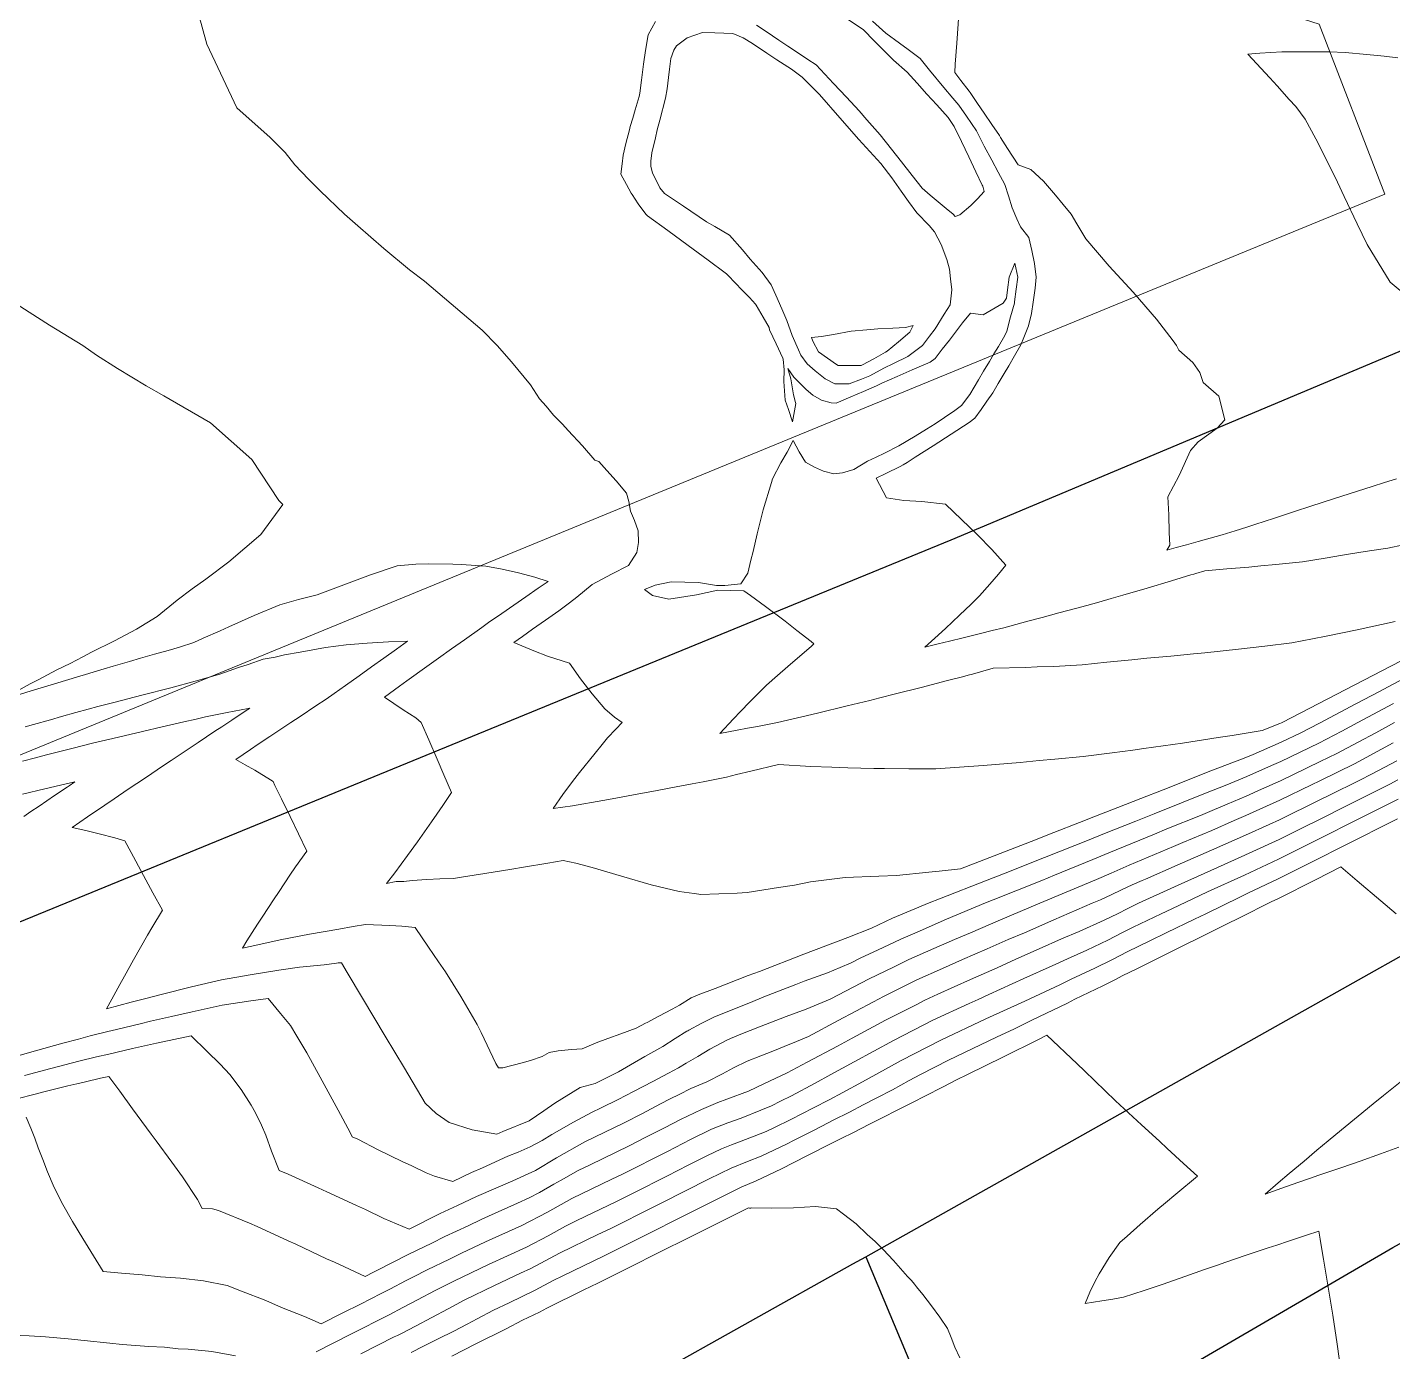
# Model space of a CAD drawing. Header units: inches. Extents: x 11351264 to 11356330, y 6702313 to 6706468.
# Drawn here: x 11355125.2 to 11355458.9, y 6705298.6 to 6705622.3 of the extents above; entities that cross this region are included whole.
import ezdxf

# ---------------------------------------------------------------- set-up
doc = ezdxf.new("R2010")
doc.units = ezdxf.units.IN
doc.header["$MEASUREMENT"] = 0
doc.layers.add('Shumate_Contours_clip1', color=7, linetype='Continuous', lineweight=0)
doc.layers.add('Shumate_Parcels_clip1', color=7, linetype='Continuous', lineweight=0)
doc.layers.add('Shumate_Streets_clip1', color=7, linetype='Continuous')

msp = doc.modelspace()

# ---------------------------------------------------------------- linework, layer by layer
at = {"layer": 'Shumate_Contours_clip1'}
for points, elevation in [([(11355165.03, 6705633.06), (11355169.1, 6705618.17), (11355176.44, 6705602.56), (11355184.58, 6705595.3), (11355188.23, 6705591.62), (11355190.58, 6705588.68), (11355193.98, 6705585.12), (11355196.81, 6705582.27), (11355202.78, 6705576.58), (11355206.01, 6705573.76), (11355212.38, 6705568.23), (11355218.61, 6705563), (11355222.33, 6705560.17), (11355236.39, 6705548.21), (11355240.05, 6705544.49), (11355243.58, 6705540.53), (11355248.18, 6705534.86), (11355250.44, 6705531.46), (11355252.02, 6705529.64), (11355253.85, 6705527.45), (11355256.01, 6705525.27), (11355257.4, 6705523.72), (11355260.95, 6705519.98), (11355263.91, 6705516.5), (11355264.91, 6705516.16), (11355266.9, 6705513.91), (11355269.15, 6705511.41), (11355271.63, 6705508.42), (11355272.21, 6705506.33), (11355272.65, 6705503.98), (11355273.62, 6705501.7), (11355274.55, 6705499.16), (11355274.6, 6705496.35), (11355274.23, 6705493.88), (11355272.18, 6705490.75), (11355267.98, 6705488.63), (11355263.27, 6705486.05), (11355259.52, 6705482.94), (11355257.75, 6705481.62), (11355255.1, 6705479.65), (11355251.86, 6705477.38), (11355248.71, 6705475.14), (11355246.27, 6705473.4), (11355244.11, 6705471.86), (11355249.01, 6705469.85), (11355252.38, 6705468.57), (11355257.75, 6705466.85), (11355260.44, 6705462.99), (11355263.25, 6705459.34), (11355266.36, 6705455.65), (11355268.75, 6705453.65), (11355270.57, 6705452.3), (11355269.05, 6705450.72), (11355267.02, 6705448.58), (11355265.72, 6705447), (11355263.97, 6705444.88), (11355260.21, 6705440.08), (11355258.47, 6705437.88), (11355256.09, 6705434.73), (11355253.77, 6705431.33), (11355258.46, 6705432), (11355265.85, 6705433.29), (11355268.14, 6705433.71), (11355274.67, 6705434.87), (11355278.76, 6705435.62), (11355282.53, 6705436.34), (11355287.75, 6705437.36), (11355290.38, 6705437.86), (11355296.07, 6705438.99), (11355298.55, 6705439.6), (11355302.02, 6705440.42), (11355308.78, 6705442.1), (11355316.74, 6705441.62), (11355321.88, 6705441.45), (11355325.78, 6705441.26), (11355332.11, 6705441.11), (11355334.76, 6705441.08), (11355340.64, 6705440.99), (11355343.7, 6705441.05), (11355347.28, 6705441.02), (11355358.83, 6705441.8), (11355367.89, 6705442.53), (11355372.55, 6705443.04), (11355376.39, 6705443.34), (11355383.32, 6705444.04), (11355390.38, 6705444.94), (11355395.45, 6705445.6), (11355398.1, 6705446), (11355407.57, 6705447.29), (11355416.25, 6705448.67), (11355419.69, 6705449.16), (11355427, 6705450.37), (11355431.37, 6705452.08), (11355431.78, 6705452.26), (11355432.08, 6705452.4), (11355440.75, 6705456.9), (11355449.68, 6705461.55), (11355458.62, 6705466.21), (11355460.97, 6705467.45)], 1388), ([(11355278.73, 6705623.66), (11355276.93, 6705620.46), (11355276.38, 6705617.11), (11355275.97, 6705614.4), (11355275.84, 6705613.28), (11355275.58, 6705611.29), (11355275.33, 6705609.3), (11355274.92, 6705606.15), (11355274.73, 6705605.33), (11355273.79, 6705602.11), (11355273.19, 6705600.06), (11355272.6, 6705598.01), (11355272.37, 6705597.2), (11355271.53, 6705593.84), (11355270.82, 6705590.99), (11355270.58, 6705588.88), (11355270.32, 6705586.39), (11355271.65, 6705583.87), (11355272.82, 6705581.72), (11355273.03, 6705581.36), (11355274.56, 6705579.15), (11355276.38, 6705576.57), (11355276.83, 6705576.22), (11355281.76, 6705572.59), (11355286.7, 6705568.96), (11355291.64, 6705565.33), (11355295.77, 6705562.27), (11355296.07, 6705562.04), (11355296.52, 6705561.6), (11355298.24, 6705559.8), (11355299.96, 6705558), (11355301.69, 6705556.2), (11355303.23, 6705554.61), (11355303.4, 6705554.31), (11355305.04, 6705551.42), (11355306.51, 6705548.86), (11355306.59, 6705548.28), (11355308.22, 6705544.93), (11355309.9, 6705541.43), (11355309.96, 6705541.14), (11355310.24, 6705538.56), (11355310.1, 6705535.72), (11355310.45, 6705531.1), (11355311.24, 6705528.85), (11355312.21, 6705525.86), (11355313.03, 6705530.33), (11355313.01, 6705530.56), (11355312.49, 6705532.42), (11355311.84, 6705536.33), (11355311.12, 6705538.87), (11355312.56, 6705536.72), (11355312.63, 6705536.67), (11355315.54, 6705533.72), (11355317.22, 6705532.35), (11355319.29, 6705531.16), (11355321.72, 6705530.46), (11355322.95, 6705530.38), (11355326.52, 6705531.9), (11355329.63, 6705533.26), (11355332.73, 6705534.63), (11355334.11, 6705535.31), (11355337.8, 6705536.92), (11355341.49, 6705538.54), (11355345.86, 6705540.45), (11355347.09, 6705541.34), (11355348.85, 6705543.58), (11355350.59, 6705545.83), (11355353.32, 6705549.37), (11355353.79, 6705550.04), (11355355.73, 6705552.36), (11355358.88, 6705551.97), (11355363.74, 6705554.86), (11355364.56, 6705556.06), (11355364.81, 6705558.06), (11355365.21, 6705561.16), (11355366.57, 6705564.64), (11355367.28, 6705561.16), (11355366.91, 6705558.24), (11355366.51, 6705555.15), (11355366.46, 6705554.82), (11355365.56, 6705551.5), (11355364.63, 6705547.97), (11355364.17, 6705546.89), (11355362.59, 6705544.28), (11355361.47, 6705542.44), (11355360.36, 6705540.61), (11355358.93, 6705538.23), (11355357.67, 6705536.1), (11355355.6, 6705532.49), (11355353.54, 6705529.79), (11355351.91, 6705528.62), (11355349.4, 6705526.86), (11355347.11, 6705525.38), (11355345, 6705524.03), (11355342.25, 6705522.29), (11355338.25, 6705519.97), (11355334.7, 6705518.13), (11355332.72, 6705517.23), (11355330.53, 6705516.24), (11355327.25, 6705514.15), (11355324.5, 6705513.33), (11355322.32, 6705513.12), (11355319.83, 6705513.79), (11355317.59, 6705514.75), (11355315.38, 6705515.99), (11355313.9, 6705518.49), (11355312.37, 6705521.28), (11355310.95, 6705518.38), (11355309.41, 6705515.82), (11355307.36, 6705511.93), (11355307.13, 6705510.98), (11355305.07, 6705504.28), (11355303.61, 6705498.49), (11355302.64, 6705494.12), (11355302.02, 6705492.04), (11355301.34, 6705488.82), (11355299.65, 6705486.27), (11355295.72, 6705485.8), (11355293.68, 6705485.82), (11355289.29, 6705486.52), (11355282.58, 6705486.7), (11355278.7, 6705485.91), (11355276.1, 6705484.82), (11355278.06, 6705483.41), (11355282.03, 6705482.45), (11355288.78, 6705483.55), (11355294.03, 6705484.65), (11355300.34, 6705484.56), (11355301.96, 6705483.42), (11355305.62, 6705480.73), (11355310.42, 6705477.1), (11355313.32, 6705474.86), (11355316.8, 6705472.12), (11355317.48, 6705471.54), (11355316.92, 6705471.01), (11355316.23, 6705470.45), (11355314.04, 6705468.56), (11355311.1, 6705466.02), (11355308.56, 6705463.84), (11355305.85, 6705461.48), (11355301.8, 6705457.37), (11355299.5, 6705455), (11355297.82, 6705453.25), (11355294.49, 6705449.68), (11355298.71, 6705450.44), (11355301.26, 6705450.93), (11355303.65, 6705451.38), (11355308.61, 6705452.33), (11355314.5, 6705453.7), (11355318.35, 6705454.63), (11355325.64, 6705456.38), (11355331.12, 6705457.71), (11355333.61, 6705458.35), (11355337.44, 6705459.31), (11355343.72, 6705460.93), (11355350.13, 6705462.58), (11355353.77, 6705463.54), (11355355.19, 6705463.91), (11355356.24, 6705464.18), (11355361.29, 6705465.6), (11355369.18, 6705465.78), (11355372, 6705465.93), (11355376.12, 6705466.06), (11355383.05, 6705466.46), (11355389.07, 6705467.05), (11355395.18, 6705467.65), (11355398.87, 6705468.09), (11355404.69, 6705468.57), (11355410.28, 6705469.14), (11355413, 6705469.38), (11355421.26, 6705470.28), (11355427.72, 6705471.01), (11355434.31, 6705471.82), (11355439.32, 6705472.83), (11355442.7, 6705473.43), (11355450.26, 6705475.02), (11355459.54, 6705477.05)], 1386), ([(11355325.61, 6705624.34), (11355329.59, 6705621.63), (11355332.24, 6705618.97), (11355334.33, 6705616.82), (11355336.93, 6705614.22), (11355340.26, 6705611.28), (11355342.73, 6705608.58), (11355345.09, 6705605.95), (11355347.49, 6705603.31), (11355350.28, 6705600.22), (11355351.77, 6705597.99), (11355353.54, 6705594.31), (11355355.31, 6705590.63), (11355357.06, 6705586.96), (11355358.56, 6705583.71), (11355358.72, 6705583.39), (11355359.06, 6705582.1), (11355357.46, 6705580.36), (11355355.81, 6705578.7), (11355353.15, 6705576.41), (11355352.01, 6705575.99), (11355351.5, 6705576.61), (11355349.78, 6705577.95), (11355347.82, 6705579.57), (11355345.87, 6705581.24), (11355343.92, 6705582.95), (11355341.51, 6705586.01), (11355338.9, 6705589.38), (11355336.44, 6705592.5), (11355333.68, 6705595.95), (11355330.44, 6705599.65), (11355328.52, 6705601.85), (11355325.4, 6705605.19), (11355322.25, 6705608.53), (11355318, 6705613.06), (11355315.98, 6705614.43), (11355313.95, 6705615.8), (11355311.11, 6705617.68), (11355308.93, 6705619.12), (11355305.79, 6705621.24), (11355303.46, 6705622.81)], 1386), ([(11355331.81, 6705623.73), (11355335.07, 6705620.85), (11355338.39, 6705618.39), (11355340.53, 6705616.84), (11355343.44, 6705614.61), (11355345.76, 6705611.78), (11355349.19, 6705607.58), (11355351.41, 6705604.97), (11355352.93, 6705603.24), (11355354.78, 6705600.54), (11355357.18, 6705596.94), (11355359.11, 6705593.23), (11355360.93, 6705589.8), (11355362.54, 6705586.85), (11355364.14, 6705583.86), (11355365.07, 6705581.04), (11355365.94, 6705578.11), (11355367.1, 6705575.41), (11355367.98, 6705573.5), (11355370.03, 6705570.9), (11355370.77, 6705567.73), (11355371.4, 6705564.52), (11355371.77, 6705561.16), (11355371.55, 6705558.46), (11355371.08, 6705555.04), (11355370.68, 6705552.34), (11355369.95, 6705549.32), (11355368.8, 6705546.48), (11355368.03, 6705544.62), (11355366.52, 6705541.99), (11355365.08, 6705539.55), (11355363.96, 6705537.65), (11355362.5, 6705535.17), (11355361.17, 6705532.89), (11355359.75, 6705530.85), (11355358.34, 6705528.88), (11355356.79, 6705526.71), (11355355.4, 6705525.63), (11355351.02, 6705522.8), (11355346.62, 6705519.98), (11355342.22, 6705517.16), (11355340.24, 6705515.88), (11355339.32, 6705515.34), (11355338.52, 6705514.9), (11355335.05, 6705513.22), (11355332.68, 6705512.07), (11355335.24, 6705507.24), (11355339.47, 6705506.58), (11355343.81, 6705506.33), (11355349.67, 6705505.7), (11355353.56, 6705501.99), (11355357.47, 6705498.21), (11355360.94, 6705494.63), (11355364.39, 6705490.78), (11355362.62, 6705488.63), (11355360.47, 6705486.15), (11355357.91, 6705483.26), (11355355.87, 6705481.28), (11355353.07, 6705478.58), (11355349.61, 6705475.34), (11355347.03, 6705472.97), (11355344.55, 6705470.75), (11355347.84, 6705471.55), (11355350.6, 6705472.21), (11355353.92, 6705473.02), (11355358.22, 6705474.08), (11355361.07, 6705474.79), (11355363.92, 6705475.5), (11355369.73, 6705477.07), (11355373.23, 6705478.03), (11355377.36, 6705479.12), (11355381.38, 6705480.19), (11355384.21, 6705480.95), (11355387.11, 6705481.73), (11355390.16, 6705482.62), (11355393.01, 6705483.44), (11355398.94, 6705485.2), (11355404.89, 6705486.97), (11355409.6, 6705488.41), (11355410.33, 6705488.63), (11355410.85, 6705488.78), (11355413, 6705489.45), (11355418.39, 6705489.9), (11355423.77, 6705490.34), (11355426.74, 6705490.65), (11355430.34, 6705490.96), (11355436.91, 6705491.64), (11355442.45, 6705492.54), (11355446.66, 6705493.26), (11355451.11, 6705493.94), (11355453.85, 6705494.34), (11355457.74, 6705494.97), (11355461.56, 6705495.78)], 1384), ([(11355352.86, 6705625.49), (11355352.44, 6705618.39), (11355352.03, 6705613.24), (11355351.92, 6705611.23), (11355353.4, 6705609.27), (11355355.38, 6705606.63), (11355355.63, 6705606.32), (11355357.48, 6705603.63), (11355359.12, 6705601.24), (11355360.97, 6705598.54), (11355362.81, 6705595.84), (11355363.08, 6705595.35), (11355364.79, 6705592.65), (11355367.37, 6705588.63), (11355370.53, 6705587.52), (11355373.61, 6705584.67), (11355376.5, 6705581.27), (11355378.43, 6705578.93), (11355380.37, 6705576.61), (11355381.75, 6705574.19), (11355383.95, 6705570.52), (11355389.6, 6705563.88), (11355392.57, 6705560.72), (11355395.51, 6705557.53), (11355401.21, 6705550.94), (11355405.24, 6705545.63), (11355406.11, 6705544.45), (11355406.7, 6705543.31), (11355410.06, 6705540.33), (11355411.8, 6705537.85), (11355412.63, 6705535.41), (11355416.42, 6705532.1), (11355417.88, 6705526.32), (11355416.03, 6705524.25), (11355411.41, 6705520.95), (11355409.51, 6705518.81), (11355406.76, 6705512.7), (11355403.98, 6705507.51), (11355404.25, 6705503.13), (11355404.3, 6705498.75), (11355404.5, 6705495.7), (11355403.75, 6705494.5), (11355405.98, 6705495.11), (11355408.51, 6705495.8), (11355411.42, 6705496.59), (11355414.33, 6705497.39), (11355417.24, 6705498.19), (11355420.47, 6705499.2), (11355423.26, 6705500.08), (11355425.27, 6705500.72), (11355427.74, 6705501.55), (11355429.78, 6705502.22), (11355435.16, 6705503.99), (11355438.64, 6705505.13), (11355441.96, 6705506.21), (11355446.48, 6705507.64), (11355450.35, 6705508.85), (11355453.94, 6705509.99), (11355456.9, 6705510.96), (11355459.85, 6705511.9)], 1382), ([(11355460.2, 6705614.79), (11355456.82, 6705615.22), (11355452.65, 6705615.62), (11355447.29, 6705616.12), (11355443.49, 6705616.24), (11355440.82, 6705616.26), (11355435.82, 6705616.27), (11355431.82, 6705616.29), (11355426.42, 6705615.92), (11355423.54, 6705615.72), (11355428.9, 6705609.91), (11355430.71, 6705607.92), (11355433.59, 6705604.65), (11355435.22, 6705602.88), (11355437.56, 6705599.84), (11355440.16, 6705594.99), (11355442.54, 6705590.35), (11355445.47, 6705584.37), (11355447.06, 6705580.87), (11355450.28, 6705574.21), (11355452.73, 6705569.2), (11355458.29, 6705559.99), (11355460.79, 6705557.91)], 1380), ([(11355121.61, 6705555.2), (11355130.68, 6705549.49), (11355138.8, 6705544.47), (11355142.12, 6705542.1), (11355147.24, 6705538.84), (11355154.24, 6705534.59), (11355158.62, 6705532.19), (11355170.02, 6705525.56), (11355180.09, 6705516.6), (11355186.69, 6705506.59), (11355187.7, 6705505.64), (11355182.29, 6705498.27), (11355174.5, 6705491.64), (11355168.88, 6705487.41), (11355165.53, 6705485.02), (11355161.82, 6705482.23), (11355156.93, 6705478.21), (11355151.94, 6705475.14), (11355146.57, 6705472.27), (11355140.95, 6705469.52), (11355138.82, 6705468.4), (11355135.67, 6705466.73), (11355132.4, 6705465.18), (11355127.88, 6705462.74), (11355125.94, 6705461.76), (11355118.61, 6705457.74), (11355126.18, 6705460.07), (11355131.85, 6705461.81), (11355138.07, 6705463.7), (11355139.48, 6705464.08), (11355144.03, 6705465.47), (11355146.18, 6705466.07), (11355150.18, 6705467.28), (11355152.91, 6705468.03), (11355156.31, 6705469.06), (11355159.67, 6705469.97), (11355162.44, 6705470.79), (11355165.9, 6705471.89), (11355168.18, 6705472.98), (11355172.39, 6705474.77), (11355174.44, 6705475.75), (11355180.69, 6705478.48), (11355186.92, 6705481.13), (11355191.48, 6705482.39), (11355196.05, 6705483.57), (11355203.21, 6705486.22), (11355209.12, 6705488.41), (11355215.61, 6705490.61), (11355220.17, 6705491.07), (11355223.33, 6705491.13), (11355229.24, 6705491.02), (11355231.27, 6705490.94), (11355237.28, 6705490.57), (11355241.29, 6705489.81), (11355245.27, 6705488.92), (11355249.24, 6705487.88), (11355252.52, 6705486.84), (11355250.04, 6705485.14), (11355247.07, 6705483.09), (11355244.11, 6705481.04), (11355241.16, 6705478.98), (11355237.98, 6705476.75), (11355236.3, 6705475.56), (11355232.06, 6705472.58), (11355228.91, 6705470.35), (11355225.7, 6705468.05), (11355222.85, 6705466), (11355218.01, 6705462.51), (11355216.22, 6705461.22), (11355212.53, 6705458.52), (11355214.83, 6705456.99), (11355217.11, 6705455.46), (11355220.21, 6705453.44), (11355221.52, 6705452.38), (11355223.37, 6705448.09), (11355225.4, 6705443.39), (11355227.06, 6705439.53), (11355228.93, 6705435.26), (11355226.8, 6705432.09), (11355225.3, 6705429.94), (11355223.98, 6705428.03), (11355220.55, 6705423.2), (11355218.13, 6705419.81), (11355215.04, 6705415.58), (11355213.05, 6705412.98), (11355215.39, 6705413.5), (11355217.23, 6705413.48), (11355219.25, 6705413.72), (11355222.85, 6705413.99), (11355226.01, 6705414.13), (11355229.37, 6705414.25), (11355231.82, 6705414.61), (11355237.05, 6705415.45), (11355243.65, 6705416.48), (11355246.49, 6705416.97), (11355252.43, 6705417.98), (11355256.16, 6705418.65), (11355259.3, 6705417.99), (11355263.25, 6705416.89), (11355270.46, 6705414.8), (11355277.73, 6705412.63), (11355284.54, 6705411.02), (11355288.22, 6705410.52), (11355289.31, 6705410.37), (11355289.73, 6705410.32), (11355298.71, 6705410.65), (11355301.18, 6705410.76), (11355308.78, 6705412.03), (11355312.76, 6705412.6), (11355316.66, 6705413.4), (11355325.12, 6705414.42), (11355333.34, 6705414.79), (11355337.65, 6705414.97), (11355345.57, 6705415.79), (11355348.06, 6705415.98), (11355353.26, 6705416.58), (11355360.45, 6705419.36), (11355371.64, 6705423.7), (11355374.65, 6705424.89), (11355383.86, 6705428.47), (11355384.83, 6705428.86), (11355391.75, 6705431.55), (11355397.41, 6705433.8), (11355402.8, 6705435.9), (11355409.99, 6705438.74), (11355413.85, 6705440.25), (11355422.59, 6705443.65), (11355424.85, 6705444.54), (11355431.68, 6705447.55), (11355436.49, 6705449.85), (11355441.01, 6705452.19), (11355446.09, 6705454.88), (11355449.94, 6705456.88), (11355455.67, 6705459.92), (11355458.88, 6705461.59), (11355465.26, 6705464.96)], 1390), ([(11355124.66, 6705451.28), (11355126.74, 6705451.84), (11355130.86, 6705453.03), (11355133.59, 6705453.78), (11355137.06, 6705454.78), (11355140.12, 6705455.57), (11355142.48, 6705456.21), (11355146.34, 6705457.2), (11355153.21, 6705459.03), (11355160.29, 6705460.85), (11355166.22, 6705462.47), (11355172.3, 6705464.12), (11355176.87, 6705465.81), (11355179.2, 6705466.5), (11355182.9, 6705467.8), (11355185.76, 6705468.33), (11355188.05, 6705468.87), (11355191.91, 6705469.56), (11355198.1, 6705470.71), (11355203.14, 6705471.3), (11355208.26, 6705471.75), (11355213.46, 6705472.05), (11355218.18, 6705472.18), (11355215.44, 6705470.25), (11355212.38, 6705468.08), (11355209.33, 6705465.91), (11355206.31, 6705463.73), (11355202.97, 6705461.38), (11355200.26, 6705459.44), (11355198.24, 6705458.08), (11355195.74, 6705456.4), (11355191.92, 6705453.82), (11355189.62, 6705452.31), (11355187.4, 6705450.84), (11355184.53, 6705448.94), (11355181.68, 6705447.02), (11355179.78, 6705445.75), (11355176.15, 6705443.31), (11355178.5, 6705441.99), (11355180.81, 6705440.65), (11355184.62, 6705438.32), (11355185.29, 6705437.91), (11355185.75, 6705436.96), (11355187.36, 6705433.65), (11355189.43, 6705429.39), (11355191.5, 6705425.13), (11355193.58, 6705420.88), (11355190.8, 6705417.05), (11355189.41, 6705415), (11355186.76, 6705411.07), (11355185.4, 6705409.01), (11355182.79, 6705405.03), (11355181.52, 6705403.07), (11355178.88, 6705398.95), (11355177.78, 6705397.19), (11355181.56, 6705398.01), (11355187.04, 6705399.2), (11355194.23, 6705400.61), (11355201.4, 6705401.86), (11355204.85, 6705402.47), (11355207.87, 6705402.94), (11355213.84, 6705402.76), (11355216.75, 6705402.6), (11355220.01, 6705402.23), (11355223.25, 6705397.43), (11355225.75, 6705393.86), (11355227.42, 6705391.37), (11355231.18, 6705385.34), (11355235.16, 6705378.51), (11355236.15, 6705376.6), (11355239.71, 6705369), (11355240.39, 6705367.94), (11355241.43, 6705367.94), (11355246.19, 6705369.18), (11355248.24, 6705369.71), (11355251.05, 6705370.69), (11355252.78, 6705371.71), (11355254.96, 6705372.05), (11355258.21, 6705372.38), (11355260.85, 6705372.61), (11355264.22, 6705374.04), (11355267.07, 6705375.12), (11355270.26, 6705376.22), (11355274.02, 6705377.62), (11355276.35, 6705378.82), (11355276.72, 6705379.03), (11355279.55, 6705380.58), (11355282.82, 6705382.25), (11355284.61, 6705383.28), (11355287.48, 6705385.02), (11355289.2, 6705385.8), (11355293.36, 6705387.36), (11355301.4, 6705390.47), (11355304.17, 6705391.51), (11355315, 6705395.68), (11355325.79, 6705399.81), (11355331.54, 6705402.04), (11355336.7, 6705404.48), (11355345.68, 6705408.27), (11355348.13, 6705409.21), (11355359.82, 6705413.8), (11355363.85, 6705415.39), (11355373.8, 6705419.33), (11355384.76, 6705423.67), (11355388.09, 6705425.02), (11355396.17, 6705428.23), (11355400.6, 6705430.04), (11355407.33, 6705432.71), (11355413.14, 6705435.03), (11355418.41, 6705437.08), (11355423.25, 6705439.13), (11355429.3, 6705441.84), (11355431.58, 6705442.84), (11355440.9, 6705447.29), (11355446.51, 6705450.26), (11355450.45, 6705452.35), (11355459.13, 6705456.96)], 1392), ([(11355124.08, 6705442.92), (11355127.24, 6705443.68), (11355129.88, 6705444.4), (11355136.07, 6705446.02), (11355141.48, 6705447.34), (11355146.14, 6705448.45), (11355153.38, 6705450.14), (11355158.22, 6705451.32), (11355163.51, 6705452.53), (11355166.46, 6705453.13), (11355168.78, 6705453.69), (11355174.03, 6705454.77), (11355179.2, 6705455.74), (11355179.28, 6705455.77), (11355179.57, 6705455.81), (11355179.34, 6705455.66), (11355179.29, 6705455.63), (11355179.2, 6705455.57), (11355175.19, 6705452.92), (11355172.75, 6705451.3), (11355171.07, 6705450.19), (11355166.95, 6705447.45), (11355162.83, 6705444.71), (11355160.42, 6705443.09), (11355158.26, 6705441.64), (11355154.32, 6705438.99), (11355152.03, 6705437.44), (11355149.91, 6705436.01), (11355146.47, 6705433.7), (11355144.14, 6705432.12), (11355139.95, 6705429.27), (11355136.15, 6705426.68), (11355139.52, 6705425.94), (11355142.79, 6705425.16), (11355146.6, 6705424.18), (11355149.06, 6705423.45), (11355150.6, 6705420.57), (11355151.77, 6705418.42), (11355153.64, 6705414.97), (11355155.94, 6705410.73), (11355158.23, 6705406.49), (11355155.67, 6705402.12), (11355154.63, 6705400.37), (11355151.15, 6705394.31), (11355148.94, 6705390.35), (11355147.81, 6705388.3), (11355145.88, 6705384.7), (11355144.58, 6705382.38), (11355150.6, 6705383.99), (11355153.85, 6705384.81), (11355157.96, 6705385.89), (11355165.32, 6705387.7), (11355172.69, 6705389.44), (11355179.69, 6705390.69), (11355186.7, 6705391.81), (11355191.77, 6705392.5), (11355197.76, 6705393.14), (11355200.78, 6705393.54), (11355201.21, 6705393.6), (11355202.04, 6705393.57), (11355203.41, 6705391.21), (11355207.18, 6705384.98), (11355212.72, 6705375.7), (11355217.37, 6705367.84), (11355222.5, 6705359.29), (11355225.17, 6705356.81), (11355228.29, 6705354.54), (11355233.94, 6705352.81), (11355240, 6705351.72), (11355241.44, 6705352.38), (11355247.86, 6705354.95), (11355251.46, 6705357.4), (11355254.14, 6705359.26), (11355260.33, 6705363.16), (11355264.01, 6705364.14), (11355267.73, 6705365.97), (11355269.7, 6705366.98), (11355272.64, 6705368.66), (11355276.11, 6705370.71), (11355280.53, 6705373.13), (11355283.58, 6705375.11), (11355286.45, 6705376.86), (11355286.69, 6705376.99), (11355286.88, 6705377.1), (11355289.9, 6705378.74), (11355293.17, 6705380.4), (11355301.99, 6705383.93), (11355305.24, 6705385.26), (11355313.09, 6705388.33), (11355315.1, 6705389.08), (11355317.41, 6705389.96), (11355320.77, 6705391.18), (11355323.91, 6705392.49), (11355326.6, 6705393.56), (11355328.94, 6705394.78), (11355333, 6705396.72), (11355338.7, 6705399.42), (11355342.74, 6705401.12), (11355349.9, 6705404.25), (11355359.38, 6705408.23), (11355361.29, 6705408.98), (11355373.14, 6705413.76), (11355376.27, 6705415.03), (11355385.66, 6705418.85), (11355388.6, 6705420.08), (11355391.32, 6705421.22), (11355400.73, 6705425.06), (11355403.75, 6705426.33), (11355411.95, 6705429.61), (11355414.82, 6705430.82), (11355418.51, 6705432.41), (11355423.15, 6705434.37), (11355426.83, 6705436.02), (11355431.47, 6705438.1), (11355434.68, 6705439.67), (11355441.2, 6705442.78), (11355445.24, 6705444.78), (11355450.46, 6705447.55), (11355454.77, 6705449.85), (11355459.39, 6705452.31)], 1394), ([(11355123.48, 6705371.03), (11355127.19, 6705372.09), (11355133.89, 6705373.94), (11355137.71, 6705374.98), (11355140.57, 6705375.76), (11355144.87, 6705376.81), (11355147.02, 6705377.31), (11355152.8, 6705378.7), (11355155.32, 6705379.3), (11355160.48, 6705380.48), (11355165.48, 6705381.66), (11355172.85, 6705383.26), (11355179.85, 6705384.35), (11355184.08, 6705384.91), (11355187.14, 6705381.19), (11355189.51, 6705378.28), (11355191.07, 6705375.66), (11355193.55, 6705371.56), (11355196.81, 6705365.62), (11355197.81, 6705363.84), (11355201.22, 6705357.56), (11355204.17, 6705352.13), (11355204.64, 6705351.09), (11355206.02, 6705350.46), (11355210.94, 6705347.92), (11355216.8, 6705345.05), (11355219.24, 6705343.95), (11355222.7, 6705342.23), (11355224.78, 6705341.48), (11355229.26, 6705340.12), (11355233.79, 6705342.32), (11355236.47, 6705343.46), (11355242.67, 6705346.33), (11355245.2, 6705347.28), (11355248.12, 6705348.6), (11355251.09, 6705350.19), (11355253.42, 6705351.6), (11355258.7, 6705354.68), (11355263.11, 6705357.01), (11355265.5, 6705358.17), (11355269.63, 6705360.2), (11355273.35, 6705362.12), (11355278.14, 6705364.62), (11355281.9, 6705366.6), (11355284.35, 6705367.95), (11355286.27, 6705369.06), (11355289.14, 6705370.74), (11355292.01, 6705372.49), (11355296.15, 6705374.69), (11355297.06, 6705375.12), (11355299.61, 6705376.16), (11355304.15, 6705377.94), (11355310.66, 6705380.52), (11355315.56, 6705382.25), (11355321.43, 6705384.7), (11355330.95, 6705389.68), (11355336.95, 6705392.54), (11355340.68, 6705394.4), (11355346.79, 6705397.09), (11355351.85, 6705399.3), (11355355.75, 6705400.94), (11355363.05, 6705404.12), (11355372.68, 6705408.19), (11355386.58, 6705413.97), (11355390.15, 6705415.52), (11355394.52, 6705417.45), (11355405.38, 6705422.01), (11355407.66, 6705423), (11355414.72, 6705425.98), (11355420.2, 6705428.35), (11355423.04, 6705429.59), (11355426.47, 6705431.15), (11355431.37, 6705433.35), (11355439.09, 6705437.11), (11355441.09, 6705438.07), (11355449.57, 6705442.27), (11355459.08, 6705447.35)], 1396), ([(11355124.51, 6705366.05), (11355130.95, 6705367.77), (11355137.84, 6705369.6), (11355142.12, 6705370.61), (11355145.12, 6705371.3), (11355150.95, 6705372.63), (11355156.8, 6705373.94), (11355161.03, 6705374.85), (11355165.28, 6705375.76), (11355169.1, 6705372.04), (11355172.36, 6705368.85), (11355174.68, 6705366.33), (11355177.52, 6705362.63), (11355179.93, 6705358.79), (11355180.98, 6705356.94), (11355182.45, 6705353.91), (11355183.51, 6705351.51), (11355184.91, 6705347.6), (11355186.77, 6705342.88), (11355188.94, 6705341.94), (11355196.32, 6705338.64), (11355198.42, 6705337.66), (11355205.69, 6705334.31), (11355207.9, 6705333.28), (11355212.38, 6705331.1), (11355218.51, 6705328.53), (11355226.12, 6705332.35), (11355230.33, 6705334.26), (11355234.97, 6705336.51), (11355243.89, 6705340.35), (11355249.41, 6705342.8), (11355254.58, 6705345.91), (11355261.48, 6705349.84), (11355271.07, 6705354.5), (11355275.54, 6705356.8), (11355280.01, 6705359.12), (11355282.34, 6705360.33), (11355284.5, 6705361.42), (11355287.43, 6705362.9), (11355291.3, 6705364.5), (11355295.13, 6705366.46), (11355297.83, 6705367.97), (11355301.13, 6705369.59), (11355304.48, 6705370.87), (11355307.42, 6705371.98), (11355310.23, 6705373.11), (11355313.23, 6705374.4), (11355316.15, 6705375.63), (11355323.37, 6705379.53), (11355332.02, 6705384.07), (11355334.49, 6705385.36), (11355342.65, 6705389.43), (11355348.93, 6705392.19), (11355353.79, 6705394.39), (11355359.83, 6705397.05), (11355364.96, 6705399.29), (11355368.91, 6705400.96), (11355376.15, 6705404.14), (11355385.46, 6705408.16), (11355387.51, 6705409.01), (11355390.11, 6705410.18), (11355392.69, 6705411.4), (11355395.28, 6705412.63), (11355397.68, 6705413.73), (11355398.53, 6705414.08), (11355406.28, 6705417.46), (11355414.61, 6705421.12), (11355422.94, 6705424.77), (11355428.73, 6705427.41), (11355431.27, 6705428.57), (11355440.99, 6705433.34), (11355443.46, 6705434.58), (11355450.72, 6705438.17), (11355453.89, 6705439.77), (11355459.91, 6705442.99)], 1398), ([(11355122.63, 6705360.37), (11355127.15, 6705361.51), (11355129.29, 6705362.04), (11355135.15, 6705363.55), (11355137.31, 6705364.04), (11355139.43, 6705364.53), (11355143.15, 6705365.37), (11355145.13, 6705365.81), (11355147.84, 6705362.2), (11355150.93, 6705357.93), (11355155.52, 6705351.73), (11355156.73, 6705350.06), (11355160.53, 6705344.88), (11355163.19, 6705341.28), (11355166.83, 6705335.74), (11355167.96, 6705333.59), (11355170.45, 6705333.45), (11355171.92, 6705333.09), (11355179.49, 6705329.93), (11355181.36, 6705329.17), (11355188.97, 6705325.66), (11355190.84, 6705324.84), (11355198.34, 6705321.27), (11355200.33, 6705320.4), (11355207.77, 6705316.94), (11355209.8, 6705317.96), (11355210.63, 6705318.4), (11355218.45, 6705322.4), (11355224.06, 6705325.11), (11355227.27, 6705326.72), (11355232.95, 6705329.31), (11355236.13, 6705330.83), (11355237.98, 6705331.66), (11355245, 6705334.88), (11355247.9, 6705336.15), (11355250.39, 6705337.44), (11355253.88, 6705339.46), (11355255.69, 6705340.47), (11355259.88, 6705342.82), (11355262.78, 6705344.21), (11355272.3, 6705348.87), (11355276.42, 6705350.96), (11355280.92, 6705353.25), (11355284.9, 6705355.27), (11355290.02, 6705357.78), (11355293.95, 6705359.45), (11355296.16, 6705360.24), (11355301.5, 6705362.22), (11355305.2, 6705364.06), (11355310.96, 6705366.71), (11355315.82, 6705369.29), (11355323.21, 6705373.24), (11355326.83, 6705375.18), (11355334.93, 6705379.61), (11355342.59, 6705383.44), (11355344.6, 6705384.47), (11355347.73, 6705385.9), (11355355.71, 6705389.53), (11355362.23, 6705392.39), (11355366.86, 6705394.49), (11355372.53, 6705397.01), (11355378.01, 6705399.43), (11355382.31, 6705401.28), (11355388.44, 6705404.06), (11355391.66, 6705405.59), (11355394.23, 6705406.9), (11355396.79, 6705408.16), (11355405.57, 6705412.2), (11355414.5, 6705416.18), (11355421.91, 6705419.52), (11355423.89, 6705420.44), (11355431.16, 6705423.77), (11355437.38, 6705426.87), (11355440.89, 6705428.58), (11355447.81, 6705432.06), (11355450.61, 6705433.45), (11355458.2, 6705437.27), (11355460.16, 6705438.32)], 1400), ([(11355124.02, 6705434.83), (11355129.53, 6705436.12), (11355134.73, 6705437.32), (11355135.09, 6705437.42), (11355136.86, 6705437.82), (11355135.42, 6705436.85), (11355134.97, 6705436.55), (11355131.86, 6705434.46), (11355128.11, 6705431.93), (11355126.09, 6705430.57), (11355124.36, 6705429.4)], 1396), ([(11355124.97, 6705355.86), (11355126.08, 6705353.2), (11355127.07, 6705350.75), (11355127.91, 6705348.41), (11355128.99, 6705345.56), (11355130.17, 6705342.51), (11355131.76, 6705338.69), (11355133.93, 6705334.54), (11355136.27, 6705330.36), (11355138.83, 6705326.18), (11355141.43, 6705322.01), (11355143.77, 6705318.12), (11355148.24, 6705317.74), (11355153.32, 6705317.31), (11355157.8, 6705316.87), (11355162.63, 6705316.53), (11355168.26, 6705315.88), (11355174.1, 6705314.74), (11355177.56, 6705313.34), (11355183.51, 6705311.04), (11355187.33, 6705309.38), (11355192.94, 6705307.12), (11355197.03, 6705305.34), (11355202.35, 6705308.02), (11355206.66, 6705310.2), (11355211.72, 6705312.77), (11355213.79, 6705313.87), (11355217.78, 6705315.97), (11355219.58, 6705316.89), (11355222.95, 6705318.52), (11355228.39, 6705321.2), (11355231.35, 6705322.63), (11355237.23, 6705325.44), (11355246.12, 6705329.42), (11355252.34, 6705332.65), (11355258.34, 6705336.02), (11355268.11, 6705340.69), (11355270.73, 6705341.97), (11355281.65, 6705347.51), (11355287.35, 6705350.42), (11355292.47, 6705352.94), (11355296.45, 6705354.5), (11355299.71, 6705355.61), (11355304.46, 6705357.55), (11355307.1, 6705358.68), (11355309.34, 6705359.78), (11355311.97, 6705361.13), (11355317.82, 6705364.22), (11355321.64, 6705366.27), (11355327.35, 6705369.44), (11355336.9, 6705374.64), (11355346.54, 6705379.57), (11355355.4, 6705383.62), (11355357.63, 6705384.67), (11355360.23, 6705385.87), (11355368.74, 6705389.74), (11355375.74, 6705392.85), (11355379.43, 6705394.58), (11355384.14, 6705396.72), (11355389.35, 6705399.17), (11355392.92, 6705400.98), (11355395.49, 6705402.31), (11355402.34, 6705405.59), (11355404.99, 6705406.81), (11355413.68, 6705410.92), (11355422.72, 6705415.05), (11355431.06, 6705418.96), (11355440.78, 6705423.81), (11355450.51, 6705428.7), (11355460.24, 6705433.6)], 1402), ([(11355195.86, 6705298.54), (11355204.28, 6705302.81), (11355213.65, 6705307.56), (11355216.99, 6705309.32), (11355220.61, 6705311.25), (11355224.9, 6705313.53), (11355229.5, 6705315.8), (11355237.91, 6705319.86), (11355247.19, 6705324.14), (11355252.54, 6705326.9), (11355256.8, 6705329.27), (11355259.52, 6705330.59), (11355269.19, 6705335.24), (11355273.28, 6705337.28), (11355281.66, 6705341.55), (11355286.77, 6705344.13), (11355291.3, 6705346.4), (11355294.89, 6705348.15), (11355297.36, 6705349.12), (11355299.68, 6705350), (11355302.89, 6705351.22), (11355305.8, 6705352.35), (11355307.69, 6705353.24), (11355312.02, 6705355.39), (11355314.49, 6705356.66), (11355317.38, 6705358.14), (11355321.22, 6705360.12), (11355324.57, 6705361.87), (11355329.31, 6705364.5), (11355332.6, 6705366.29), (11355338.83, 6705369.74), (11355348.48, 6705374.67), (11355359.53, 6705379.87), (11355369.02, 6705384.24), (11355377.54, 6705388.24), (11355380.36, 6705389.62), (11355386.1, 6705392.31), (11355390.26, 6705394.34), (11355394.18, 6705396.37), (11355399.39, 6705398.93), (11355403.71, 6705401), (11355410.47, 6705404.3), (11355413.23, 6705405.61), (11355421.55, 6705409.68), (11355423.55, 6705410.6), (11355430.95, 6705414.11), (11355435.79, 6705416.56), (11355440.68, 6705418.99), (11355446.17, 6705421.78), (11355450.4, 6705423.9), (11355456.52, 6705427.01), (11355460.13, 6705428.82)], 1404), ([(11355206.76, 6705298.01), (11355214.91, 6705302.16), (11355215.69, 6705302.55), (11355216.64, 6705303.03), (11355220.09, 6705304.81), (11355224.11, 6705306.89), (11355228.06, 6705309), (11355232.03, 6705311.11), (11355239.42, 6705314.7), (11355245.74, 6705317.72), (11355248.27, 6705318.88), (11355255.28, 6705322.6), (11355264.69, 6705327.18), (11355267.69, 6705328.62), (11355278.35, 6705333.93), (11355280.14, 6705334.84), (11355291.85, 6705340.77), (11355297.28, 6705343.44), (11355301.23, 6705345.06), (11355304.55, 6705346.31), (11355310.76, 6705349.26), (11355312.68, 6705350.22), (11355317.01, 6705352.44), (11355319.41, 6705353.67), (11355322.2, 6705355.11), (11355326.14, 6705357.13), (11355329.52, 6705358.85), (11355332.86, 6705360.59), (11355336.65, 6705362.58), (11355340.76, 6705364.85), (11355343.53, 6705366.27), (11355350.39, 6705369.83), (11355362.13, 6705375.4), (11355366.47, 6705377.49), (11355370.76, 6705379.55), (11355379.44, 6705383.77), (11355381.28, 6705384.69), (11355388.12, 6705388), (11355391.17, 6705389.52), (11355392.85, 6705390.39), (11355396.57, 6705392.25), (11355402.4, 6705395.12), (11355407.46, 6705397.65), (11355411.96, 6705399.85), (11355418.35, 6705403.06), (11355421.52, 6705404.61), (11355429.19, 6705408.47), (11355430.84, 6705409.25), (11355440.21, 6705414), (11355446.26, 6705417.06), (11355450.22, 6705413.68), (11355456.01, 6705408.78), (11355459.75, 6705405.6)], 1406), ([(11355219.03, 6705298.33), (11355222.09, 6705299.87), (11355225.65, 6705301.67), (11355229.46, 6705303.6), (11355232.7, 6705305.3), (11355235.15, 6705306.58), (11355239.15, 6705308.68), (11355242.97, 6705310.51), (11355249.35, 6705313.57), (11355253.76, 6705315.92), (11355256.11, 6705317.09), (11355266.18, 6705321.98), (11355269.81, 6705323.8), (11355278.63, 6705328.19), (11355283.41, 6705330.58), (11355291.09, 6705334.47), (11355296.96, 6705337.4), (11355299.66, 6705338.73), (11355303.32, 6705340.3), (11355309.53, 6705343.28), (11355315.76, 6705346.39), (11355322.02, 6705349.57), (11355324.28, 6705350.72), (11355326.97, 6705352.07), (11355331.04, 6705354.16), (11355334.32, 6705355.82), (11355337.82, 6705357.59), (11355341.74, 6705359.56), (11355344.56, 6705361.04), (11355349.07, 6705363.31), (11355352.31, 6705364.98), (11355355.02, 6705366.27), (11355363.77, 6705370.59), (11355372.34, 6705374.84), (11355374.43, 6705375.88), (11355381.83, 6705368.88), (11355383.58, 6705367.23), (11355391.22, 6705359.87), (11355397.53, 6705354.02), (11355401.93, 6705349.97), (11355403.84, 6705348.21), (11355407.84, 6705344.54), (11355411.24, 6705341.42), (11355405.96, 6705337.06), (11355403.41, 6705334.92), (11355401.53, 6705333.36), (11355397.21, 6705329.65), (11355394.07, 6705326.78), (11355392.28, 6705325.22), (11355389.66, 6705321.57), (11355387.19, 6705317.55), (11355386.16, 6705315.64), (11355384.91, 6705313.08), (11355383.75, 6705310.34), (11355387.86, 6705310.97), (11355390.51, 6705311.42), (11355393.16, 6705311.88), (11355395.69, 6705312.68), (11355398.2, 6705313.48), (11355402.86, 6705315.03), (11355408.09, 6705316.92), (11355412.93, 6705318.64), (11355416.13, 6705319.73), (11355418.11, 6705320.41), (11355423.13, 6705322.11), (11355428.47, 6705323.9), (11355430.63, 6705324.62), (11355433.49, 6705325.59), (11355437.85, 6705327.02), (11355440.89, 6705328.01), (11355441.22, 6705326.04), (11355441.63, 6705323.53), (11355442, 6705321.15), (11355443.23, 6705313.84), (11355444.29, 6705307.51), (11355445.37, 6705300.36), (11355446.24, 6705293.96)], 1408), ([(11355461.13, 6705364.74), (11355456.7, 6705361.18), (11355454.12, 6705359.1), (11355450.47, 6705356.14), (11355446.39, 6705352.76), (11355443.18, 6705350.08), (11355440.42, 6705347.78), (11355437.31, 6705345.16), (11355433.66, 6705342.12), (11355430.98, 6705339.83), (11355427.78, 6705337.08), (11355431.86, 6705338.52), (11355435.73, 6705339.89), (11355438.84, 6705340.94), (11355440.9, 6705341.66), (11355446.51, 6705343.61), (11355450.95, 6705345.15), (11355455.97, 6705346.9), (11355460.43, 6705348.54)], 1406), ([(11355228.97, 6705297.48), (11355234.87, 6705300.44), (11355242.27, 6705304.18), (11355246.29, 6705306.24), (11355250.43, 6705308.23), (11355252.23, 6705309.19), (11355261.26, 6705313.68), (11355264.67, 6705315.34), (11355274.89, 6705320.45), (11355277.12, 6705321.56), (11355289.57, 6705327.79), (11355301.48, 6705333.73), (11355301.74, 6705333.63), (11355302.06, 6705333.63), (11355302.32, 6705333.72), (11355307.21, 6705333.65), (11355312.52, 6705333.71), (11355317.9, 6705334.03), (11355323.03, 6705333.45), (11355324.74, 6705332.17), (11355327.82, 6705329.77), (11355330.46, 6705327.19), (11355332.44, 6705325.51), (11355334.43, 6705323.57), (11355336.94, 6705320.83), (11355340.36, 6705316.92), (11355341.34, 6705315.96), (11355342.02, 6705315.03), (11355342.58, 6705314.42), (11355344.11, 6705312.53), (11355346.21, 6705309.78), (11355348.23, 6705307), (11355350.1, 6705304.19), (11355351.03, 6705302.06), (11355351.9, 6705299.64), (11355353.1, 6705297.05)], 1410), ([(11355119.59, 6705302.65), (11355125.66, 6705302.44), (11355129.69, 6705302.19), (11355135.22, 6705301.69), (11355139.12, 6705301.3), (11355145.37, 6705300.64), (11355148.44, 6705300.35), (11355151.76, 6705300.07), (11355154.91, 6705299.85), (11355158.77, 6705299.63), (11355162.12, 6705299.29), (11355164.53, 6705299.14), (11355170.31, 6705298.58), (11355176.14, 6705297.51)], 1404)]:
    msp.add_lwpolyline(points, dxfattribs=dict(at, elevation=elevation))
for points, elevation in [([(11355277.65, 6705588.25), (11355278.02, 6705586.66), (11355279.85, 6705583.03), (11355280.95, 6705581.65), (11355285.6, 6705578.54), (11355291.21, 6705574.73), (11355293.24, 6705573.54), (11355296.87, 6705571.44), (11355299.99, 6705567.85), (11355301.92, 6705565.6), (11355304.81, 6705562.32), (11355307.05, 6705559.32), (11355308.2, 6705556.76), (11355309.62, 6705553.45), (11355310.82, 6705550.61), (11355312.15, 6705546.93), (11355313.67, 6705543.42), (11355314.27, 6705542.13), (11355315.79, 6705540.02), (11355317.75, 6705538.28), (11355320.22, 6705536.3), (11355322.57, 6705535.14), (11355326.08, 6705535.14), (11355329.13, 6705536.29), (11355331.11, 6705537.11), (11355334.54, 6705538.96), (11355336.91, 6705540.07), (11355340.43, 6705541.81), (11355344, 6705544.52), (11355345.74, 6705546.77), (11355347.09, 6705548.56), (11355349.3, 6705552.11), (11355350.75, 6705554.46), (11355351.21, 6705558.07), (11355350.89, 6705560.76), (11355350.59, 6705563.15), (11355349.94, 6705565.47), (11355348.56, 6705569.21), (11355346.94, 6705572.24), (11355345.64, 6705573.85), (11355342.66, 6705576.88), (11355340.6, 6705579.65), (11355338.81, 6705582.2), (11355336.55, 6705585.46), (11355333.79, 6705588.94), (11355328.48, 6705594.87), (11355323.8, 6705600.16), (11355318.87, 6705605.81), (11355314.59, 6705610.07), (11355312.03, 6705612.04), (11355308.45, 6705614.31), (11355305.96, 6705615.93), (11355302.48, 6705618.3), (11355300.2, 6705619.66), (11355297.64, 6705620.73), (11355293.26, 6705620.93), (11355290.22, 6705620.96), (11355286.51, 6705619.65), (11355283.89, 6705617.7), (11355283.21, 6705616.7), (11355282.47, 6705614.62), (11355282.18, 6705612.03), (11355281.94, 6705609.99), (11355281.58, 6705607.19), (11355281.2, 6705604.94), (11355279.8, 6705599.54), (11355279.17, 6705597.16), (11355278.73, 6705595.21), (11355277.85, 6705591.6), (11355277.65, 6705589.55)], 1384), ([(11355316.92, 6705546.46), (11355317.17, 6705545.58), (11355317.19, 6705545.53), (11355318.57, 6705542.95), (11355318.6, 6705542.92), (11355320.81, 6705541.39), (11355323.01, 6705539.83), (11355323.38, 6705539.62), (11355326.12, 6705539.62), (11355329.02, 6705539.62), (11355329.37, 6705539.76), (11355332.1, 6705541.26), (11355335, 6705542.86), (11355335.41, 6705543.07), (11355338.17, 6705545.4), (11355340.89, 6705547.71), (11355340.93, 6705547.77), (11355341.74, 6705549.41), (11355339.89, 6705548.85), (11355336.76, 6705548.74), (11355333.1, 6705548.55), (11355330.44, 6705548.35), (11355326.54, 6705547.99), (11355322.3, 6705547.17), (11355319.36, 6705546.66)], 1382)]:
    msp.add_lwpolyline(points, close=True, dxfattribs=dict(at, elevation=elevation))
at = {"layer": 'Shumate_Parcels_clip1'}
msp.add_lwpolyline([(11354905, 6705355), (11354748, 6705606), (11354784, 6705646.5), (11354914, 6705790.5), (11355441, 6705623), (11355457, 6705581.5), (11354952, 6705374)], close=True, dxfattribs=at)
at = {"layer": 'Shumate_Streets_clip1'}
msp.add_line((11355330.13, 6705321.76), (11355352.26, 6705269.03), dxfattribs=at)
at = {"layer": 'Shumate_Streets_clip1', "color": 4}
msp.add_lwpolyline([(11354498, 6705124), (11354506, 6705129), (11354533, 6705144.5), (11354660, 6705210.5), (11354808, 6705268), (11354951, 6705331.5), (11354995, 6705351), (11355351, 6705497), (11355633, 6705615.5)], dxfattribs=at)
at = {"layer": 'Shumate_Streets_clip1', "color": 2}
for points in [[(11355330.13, 6705321.76), (11355681, 6705519), (11355760, 6705566)], [(11355136.44, 6705136.33), (11355215, 6705181.5), (11355355, 6705263.5), (11355459, 6705324), (11355607.42, 6705405.58)], [(11354615, 6704918.5), (11354908, 6705082), (11355277, 6705292), (11355327, 6705320), (11355330.13, 6705321.76)]]:
    msp.add_lwpolyline(points, dxfattribs=at)

doc.saveas('drawing.dxf')
